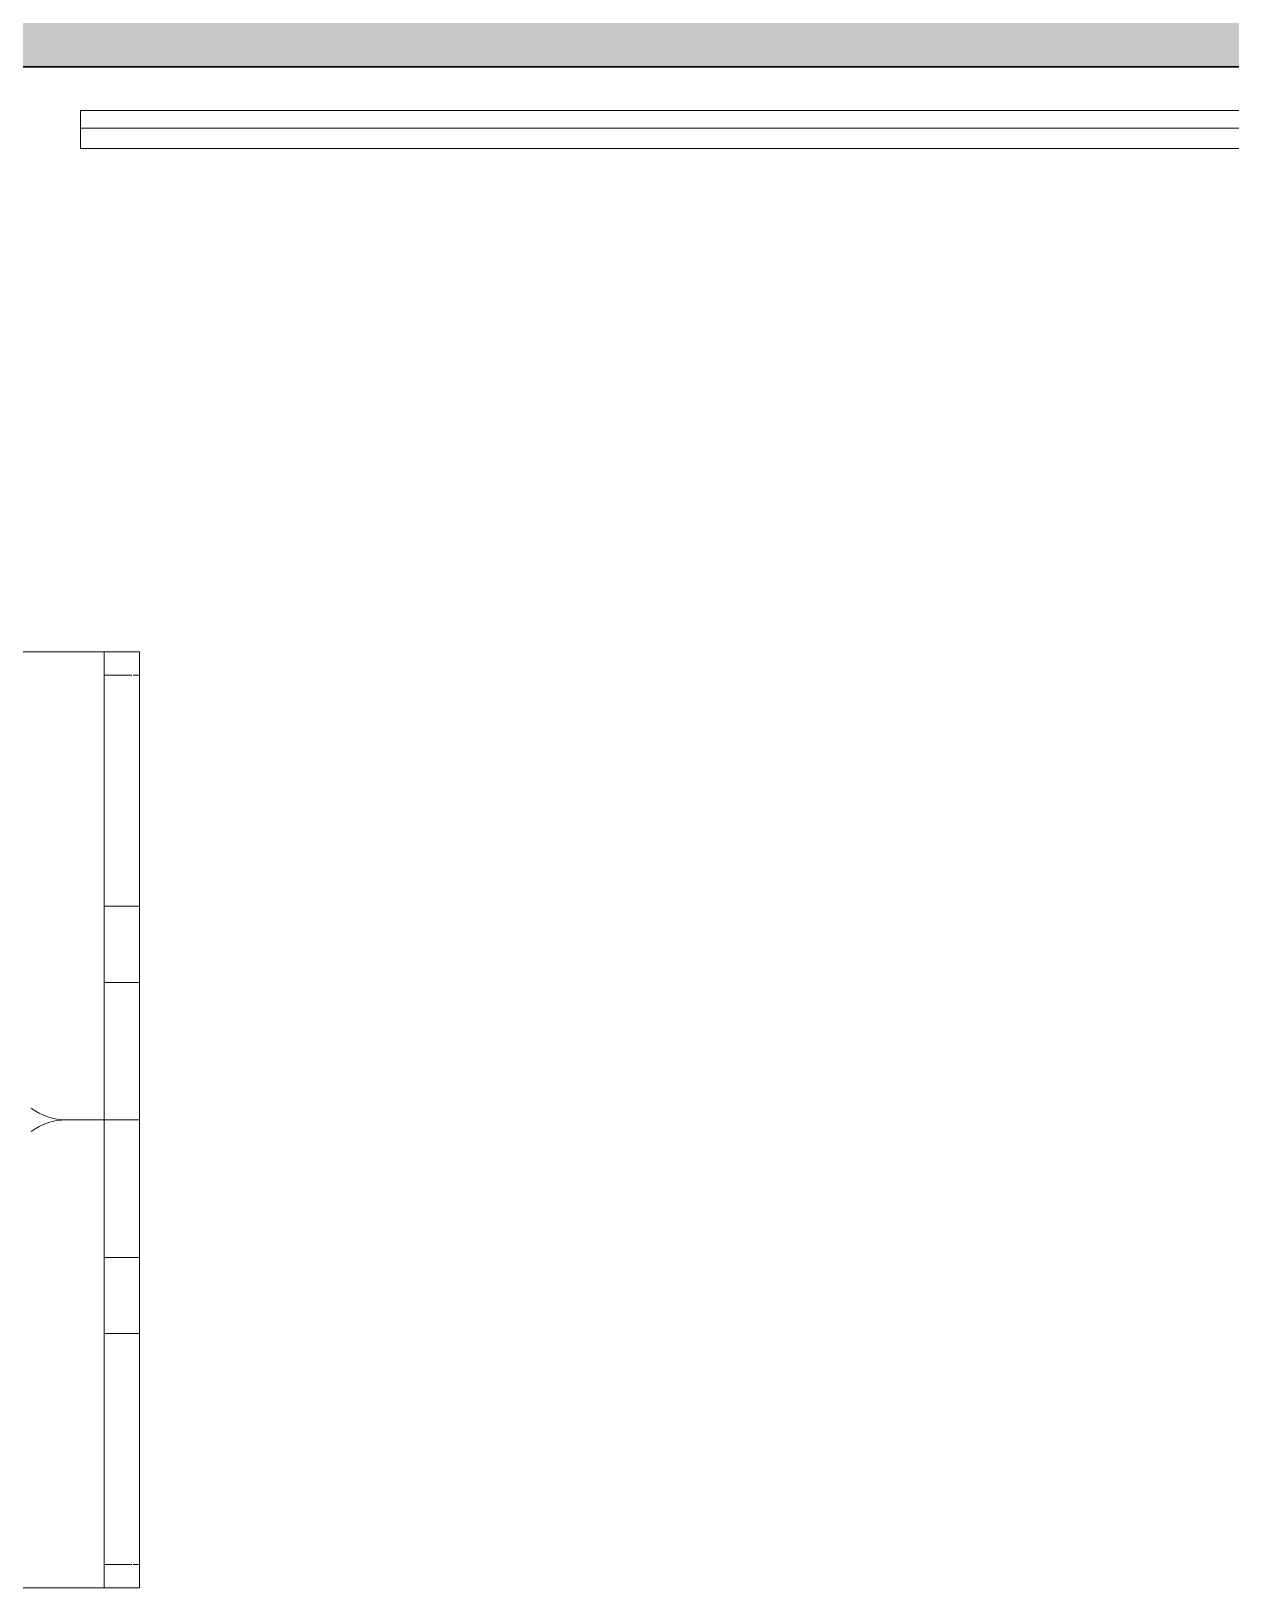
# Model space of a CAD drawing. Header units: millimetres. Extents: x 155927 to 317870, y -36033 to 97293.
# Drawn here: x 218041 to 220091, y 17478 to 20139 of the extents above; entities that cross this region are included whole.
import ezdxf

# ---------------------------------------------------------------- set-up
doc = ezdxf.new("R2010")
doc.units = ezdxf.units.MM
doc.header["$MEASUREMENT"] = 0
for name, color, linetype, lineweight in [('A-WALL', 7, 'CONTINUOUS', 9), ('A-WALL-PATT', 7, 'CONTINUOUS', 9), ('I-FURN', 8, 'CONTINUOUS', 9)]:
    doc.layers.add(name, color=color, linetype=linetype, lineweight=lineweight)

msp = doc.modelspace()

# ---------------------------------------------------------------- hatches: boundary and pattern name
at = {"layer": 'A-WALL-PATT'}
msp.add_hatch(color=256, dxfattribs=at).paths.add_polyline_path([(224437.8, 20077.6), (224748.8, 20077.6), (224748.8, 20199.6), (210740.8, 20199.6), (210740.8, 20077.6), (223836.3, 20077.6)], flags=0)

# ---------------------------------------------------------------- linework, layer by layer
at = {"layer": 'A-WALL', "lineweight": 30}
msp.add_line((216625.8, 20077.6), (221838.8, 20077.6), dxfattribs=at)
at = {"layer": 'I-FURN'}
for p, q in [((218125.1, 19972.8), (218125.1, 20002.8)), ((218125.1, 20002.8), (220525.1, 20002.8)), ((220525.1, 19972.8), (218125.1, 19972.8)), ((220525.1, 19972.8), (218125.1, 19972.8)), ((218125.1, 19972.8), (218125.1, 19937.8)), ((218125.1, 19937.8), (220525.1, 19937.8)), ((218225.8, 19077.6), (216625.8, 19077.6)), ((216625.8, 19077.6), (218225.8, 19077.6)), ((218165.8, 18643), (218165.8, 19077.6)), ((218165.8, 19077.6), (218165.8, 19037.6)), ((218225.8, 19077.6), (218165.8, 19077.6)), ((218225.8, 19077.6), (218165.8, 19077.6)), ((218225.8, 19037.6), (218225.8, 19077.6)), ((218225.8, 19077.6), (218225.8, 18643)), ((218225.8, 18277.6), (218225.8, 19077.6)), ((218225.8, 19077.6), (218225.8, 18277.6)), ((218165.8, 19037.6), (218165.8, 17517.6)), ((218212.9, 19037.6), (218165.8, 19037.6)), ((218212.9, 19037.6), (218165.8, 19037.6)), ((218225.8, 19037.6), (218215.3, 19037.6)), ((218225.8, 19037.6), (218215.3, 19037.6)), ((218225.8, 17517.6), (218225.8, 19037.6)), ((218165.8, 18512.6), (218165.8, 18643)), ((218225.8, 18643), (218165.8, 18643)), ((218225.8, 18643), (218165.8, 18643)), ((218225.8, 18643), (218225.8, 18512.6)), ((218165.8, 18042.6), (218165.8, 18512.6)), ((218225.8, 18512.6), (218165.8, 18512.6)), ((218225.8, 18512.6), (218165.8, 18512.6)), ((218225.8, 18512.6), (218225.8, 18042.6)), ((218225.8, 18277.6), (218100.8, 18277.6)), ((218100.8, 18277.6), (218225.8, 18277.6)), ((218100.8, 18277.6), (218225.8, 18277.6)), ((218225.8, 18277.6), (218100.8, 18277.6)), ((218225.8, 17477.6), (218225.8, 18277.6)), ((218225.8, 18277.6), (218225.8, 17477.6)), ((218165.8, 17912.6), (218165.8, 18042.6)), ((218225.8, 18042.6), (218165.8, 18042.6)), ((218225.8, 18042.6), (218165.8, 18042.6)), ((218225.8, 18042.6), (218225.8, 17912.6)), ((218165.8, 17477.6), (218165.8, 17912.6)), ((218225.8, 17912.6), (218165.8, 17912.6)), ((218225.8, 17912.6), (218165.8, 17912.6)), ((218225.8, 17912.6), (218225.8, 17477.6)), ((218165.8, 17517.6), (218165.8, 17477.6)), ((218212.9, 17517.6), (218165.8, 17517.6)), ((218212.9, 17517.6), (218165.8, 17517.6)), ((218225.8, 17517.6), (218215.3, 17517.6)), ((218225.8, 17517.6), (218215.3, 17517.6)), ((218225.8, 17477.6), (218225.8, 17517.6)), ((216625.8, 17477.6), (218225.8, 17477.6)), ((218225.8, 17477.6), (216625.8, 17477.6)), ((218165.8, 17477.6), (218225.8, 17477.6)), ((218225.8, 17477.6), (218165.8, 17477.6))]:
    msp.add_line(p, q, dxfattribs=at)
for centre, start, end in [((218100.8, 18377.6), 233.1301, 270), ((218100.8, 18377.6), 233.1301, 270), ((218100.8, 18177.6), 90, 126.8699), ((218100.8, 18177.6), 90, 126.8699)]:
    msp.add_arc(centre, 100, start, end, dxfattribs=at)

doc.saveas('drawing.dxf')
